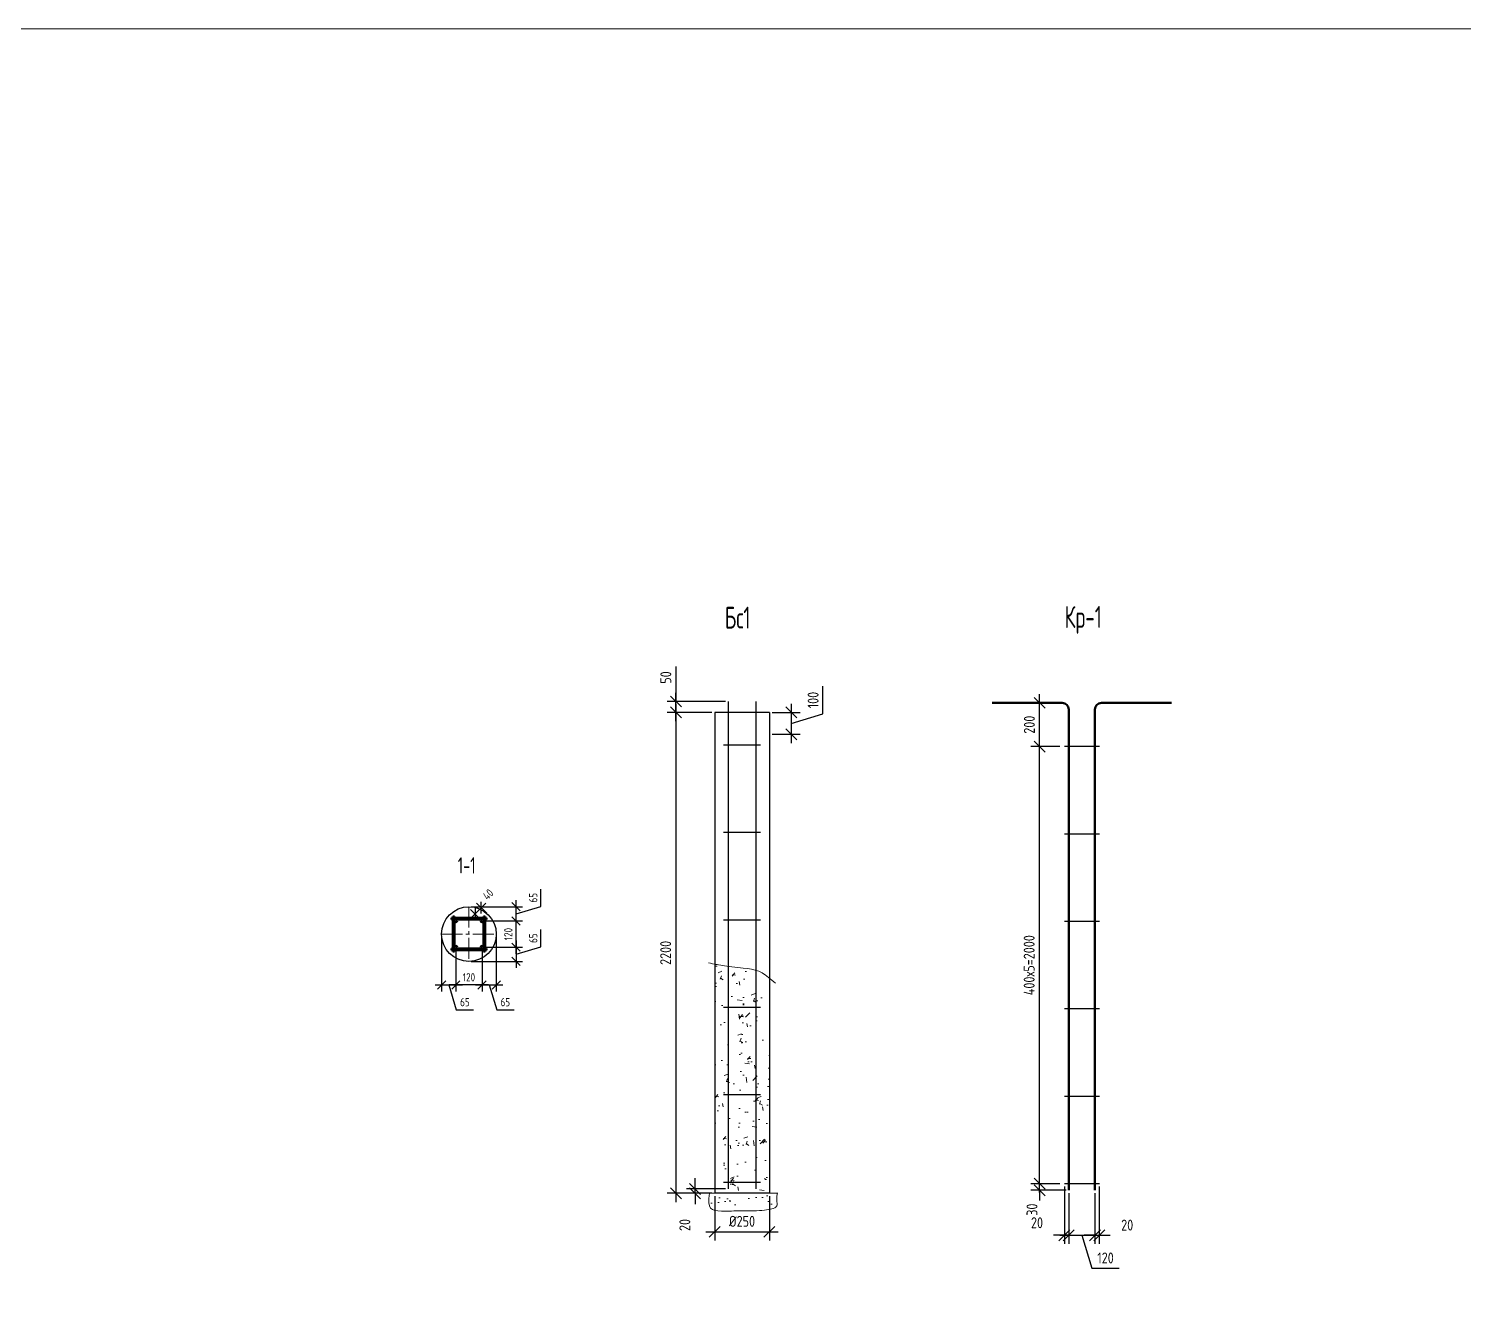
# Model space of a CAD drawing. Header units: millimetres. Extents: x -112594 to 313336, y -1917 to 255843.
# Drawn here: x -79773 to -73209, y 224478 to 230245 of the extents above; entities that cross this region are included whole.
import ezdxf
from ezdxf.lldxf.tags import DXFTag

# ---------------------------------------------------------------- set-up
doc = ezdxf.new("R2010")
doc.units = ezdxf.units.MM
doc.header["$MEASUREMENT"] = 0
doc.linetypes.add('CENTER2', pattern=[28.575, 19.05, -3.175, 3.175, -3.175])
for name, color, linetype, lineweight in [('Арматура', 1, 'Continuous', 50), ('МОНОЛИТ', 2, 'Continuous', 30), ('размерная', 5, 'Continuous', 15), ('размеры', 4, 'Continuous', 15), ('текст', 1, 'Continuous', 25), ('тонкая', 4, 'Continuous', 20), ('штриховка', 8, 'Continuous', 20)]:
    doc.layers.add(name, color=color, linetype=linetype, lineweight=lineweight)
doc.styles.add('style2', font='CS_Gost2304.shx')
doc.styles.add('ГОСТ 2.304', font='CS_Gost2304.shx')
tags = doc.linetypes.add('HIDDEN2', pattern=[4.7625, 3.175, -1.5875]).pattern_tags.tags
tags[6:7] = [DXFTag(74, 4), DXFTag(75, 0), DXFTag(340, '0'), DXFTag(46, 1.0), DXFTag(50, 0.0), DXFTag(44, 0.0), DXFTag(45, 0.0)]
tags[4:5] = [DXFTag(74, 4), DXFTag(75, 0), DXFTag(340, '0'), DXFTag(46, 1.0), DXFTag(50, 0.0), DXFTag(44, 0.0), DXFTag(45, 0.0)]
doc.dimstyles.new('СПДС', dxfattribs={"dimscale": 100, "dimtxt": 2.5, "dimasz": 2.5, "dimexe": 2, "dimexo": 0.625, "dimgap": 1, "dimtad": 1, "dimdec": 0, "dimtxsty": 'ГОСТ 2.304', "dimblk": 'OBLIQUE', "dimblk1": 'OBLIQUE', "dimblk2": 'OBLIQUE', "dimcen": 2.5, "dimdle": 2, "dimadec": 0, "dimazin": 2, "dimtfac": 0.75, "dimtdec": 4, "dimtmove": 1, "dimatfit": 3, "dimfxl": 1, "dimtfill": 1, "dimtolj": 1, "dimarcsym": 1})

# ---------------------------------------------------------------- blocks, each defined once
blk = doc.blocks.new('_Oblique')
at = {"color": 0, "linetype": 'ByBlock', "lineweight": -2}
blk.add_line((-0.5, -0.5), (0.5, 0.5), dxfattribs=at)
blk = doc.blocks.new('*D292')
at = {"layer": 'размерная', "color": 0, "lineweight": -2, "ltscale": 15, "transparency": 16777216}
for p, q in [((-76724.4, 224937.5), (-76724.4, 224987.5)), ((-76585.8, 224937.5), (-76764.4, 224937.5)), ((-76647.1, 224917.5), (-76764.4, 224917.5)), ((-76724.4, 224917.5), (-76724.4, 224937.5)), ((-76724.4, 224917.5), (-76724.4, 224867.5))]:
    blk.add_line(p, q, dxfattribs=at)
at = {"layer": 'размерная', "color": 0, "lineweight": -2, "ltscale": 15, "transparency": 16777216, "xscale": 50, "yscale": 50, "zscale": 50}
for p, rotation in [((-76724.4, 224937.5), 270), ((-76724.4, 224917.5), 90)]:
    blk.add_blockref('_Oblique', p, dxfattribs=dict(at, rotation=rotation))
at = {"layer": 'размерная', "color": 0, "ltscale": 15, "transparency": 16777216, "insert": (-76771.3, 224772.6), "char_height": 50, "attachment_point": 5, "rotation": 90, "style": 'ГОСТ 2.304', "bg_fill": 3, "box_fill_scale": 1.25, "bg_fill_color": 256, "bg_fill_true_color": 13158600, "bg_fill_transparency": 0}
blk.add_mtext('\\A1;20', dxfattribs=at)
blk = doc.blocks.new('*D293')
at = {"layer": 'размерная', "color": 0, "lineweight": -2, "ltscale": 15, "transparency": 16777216}
for p, q in [((-76647.1, 227117.5), (-76852.2, 227117.5)), ((-76812.2, 227157.5), (-76812.2, 224877.5)), ((-76647.1, 224917.5), (-76852.2, 224917.5))]:
    blk.add_line(p, q, dxfattribs=at)
at = {"layer": 'размерная', "color": 0, "lineweight": -2, "ltscale": 15, "transparency": 16777216, "xscale": 50, "yscale": 50, "zscale": 50}
for p, rotation in [((-76812.2, 227117.5), 90), ((-76812.2, 224917.5), 270)]:
    blk.add_blockref('_Oblique', p, dxfattribs=dict(at, rotation=rotation))
at = {"layer": 'размерная', "color": 0, "ltscale": 15, "transparency": 16777216, "insert": (-76859.2, 226017.5), "char_height": 50, "attachment_point": 5, "rotation": 90, "style": 'ГОСТ 2.304', "bg_fill": 3, "box_fill_scale": 1.25, "bg_fill_color": 256, "bg_fill_true_color": 13158600, "bg_fill_transparency": 0}
blk.add_mtext('\\A1;2200', dxfattribs=at)
blk = doc.blocks.new('*D294')
at = {"layer": 'размерная', "color": 0, "lineweight": -2, "ltscale": 15, "transparency": 16777216}
for p, q in [((-76812.2, 227327.3), (-76812.2, 227167.5)), ((-76812.2, 227077.5), (-76812.2, 227207.5)), ((-76585.8, 227167.5), (-76852.2, 227167.5)), ((-76647.1, 227117.5), (-76852.2, 227117.5))]:
    blk.add_line(p, q, dxfattribs=at)
at = {"layer": 'размерная', "color": 0, "lineweight": -2, "ltscale": 15, "transparency": 16777216, "xscale": 50, "yscale": 50, "zscale": 50}
for p, rotation in [((-76812.2, 227167.5), 90), ((-76812.2, 227117.5), 270)]:
    blk.add_blockref('_Oblique', p, dxfattribs=dict(at, rotation=rotation))
at = {"layer": 'размерная', "color": 0, "ltscale": 15, "transparency": 16777216, "insert": (-76858.3, 227277.3), "char_height": 50, "attachment_point": 5, "rotation": 90, "style": 'ГОСТ 2.304', "bg_fill": 3, "box_fill_scale": 1.25, "bg_fill_color": 256, "bg_fill_true_color": 13158600, "bg_fill_transparency": 0}
blk.add_mtext('\\A1;50', dxfattribs=at)
blk = doc.blocks.new('*D295')
at = {"layer": 'размерная', "color": 0, "lineweight": -2, "ltscale": 15, "transparency": 16777216}
for p, q in [((-76139.3, 227111), (-76139.3, 227237.3)), ((-76372.1, 227117.5), (-76244.3, 227117.5)), ((-76284.3, 227157.5), (-76284.3, 226977.5)), ((-76284.3, 227067.5), (-76139.3, 227111)), ((-76372.1, 227017.5), (-76244.3, 227017.5))]:
    blk.add_line(p, q, dxfattribs=at)
at = {"layer": 'размерная', "color": 0, "lineweight": -2, "ltscale": 15, "transparency": 16777216, "xscale": 50, "yscale": 50, "zscale": 50}
for p, rotation in [((-76284.3, 227117.5), 90), ((-76284.3, 227017.5), 270)]:
    blk.add_blockref('_Oblique', p, dxfattribs=dict(at, rotation=rotation))
at = {"layer": 'размерная', "color": 0, "ltscale": 15, "transparency": 16777216, "insert": (-76184.3, 227174.1), "char_height": 50, "attachment_point": 5, "rotation": 90, "style": 'ГОСТ 2.304', "bg_fill": 3, "box_fill_scale": 1.25, "bg_fill_color": 256, "bg_fill_true_color": 13158600, "bg_fill_transparency": 0}
blk.add_mtext('\\A1;100', dxfattribs=at)
blk = doc.blocks.new('*D296')
at = {"layer": 'размерная', "color": 0, "lineweight": -2, "ltscale": 15, "transparency": 16777216}
for p, q in [((-76634.6, 224905), (-76634.6, 224701.5)), ((-76384.6, 224905), (-76384.6, 224701.5)), ((-76674.6, 224741.5), (-76344.6, 224741.5))]:
    blk.add_line(p, q, dxfattribs=at)
at = {"layer": 'размерная', "color": 0, "lineweight": -2, "ltscale": 15, "transparency": 16777216, "xscale": 50, "yscale": 50, "zscale": 50, "rotation": 180}
blk.add_blockref('_Oblique', (-76634.6, 224741.5), dxfattribs=at)
at = {"layer": 'размерная', "color": 0, "lineweight": -2, "ltscale": 15, "transparency": 16777216, "xscale": 50, "yscale": 50, "zscale": 50}
blk.add_blockref('_Oblique', (-76384.6, 224741.5), dxfattribs=at)
at = {"layer": 'размерная', "color": 0, "ltscale": 15, "transparency": 16777216, "insert": (-76509.6, 224789.5), "char_height": 50, "attachment_point": 5, "style": 'ГОСТ 2.304', "bg_fill": 3, "box_fill_scale": 1.25, "bg_fill_color": 256, "bg_fill_true_color": 13158600, "bg_fill_transparency": 0}
blk.add_mtext('\\A1;{\\Q0;%%C}250', dxfattribs=at)
blk = doc.blocks.new('*D279')
at = {"layer": 'размерная', "color": 0, "lineweight": -2, "ltscale": 15, "transparency": 16777216}
for p, q in [((-77689.7, 226163.5), (-77513.8, 226163.5)), ((-77543.8, 226013.5), (-77543.8, 226193.5)), ((-77689.7, 226043.5), (-77513.8, 226043.5))]:
    blk.add_line(p, q, dxfattribs=at)
at = {"layer": 'размерная', "color": 0, "lineweight": -2, "ltscale": 15, "transparency": 16777216, "xscale": 37.5, "yscale": 37.5, "zscale": 37.5}
for p, rotation in [((-77543.8, 226163.5), 90), ((-77543.8, 226043.5), 270)]:
    blk.add_blockref('_Oblique', p, dxfattribs=dict(at, rotation=rotation))
at = {"layer": 'размерная', "color": 0, "ltscale": 15, "transparency": 16777216, "insert": (-77579, 226103.5), "char_height": 37.5, "attachment_point": 5, "rotation": 90, "style": 'ГОСТ 2.304', "bg_fill": 3, "box_fill_scale": 1.25, "bg_fill_color": 256, "bg_fill_true_color": 13158600, "bg_fill_transparency": 0}
blk.add_mtext('\\A1;120', dxfattribs=at)
blk = doc.blocks.new('*D280')
at = {"layer": 'размерная', "color": 0, "lineweight": -2, "ltscale": 15, "transparency": 16777216}
for p, q in [((-77429.5, 226230.3), (-77429.5, 226309.6)), ((-77749.7, 226228.5), (-77513.8, 226228.5)), ((-77543.8, 226133.5), (-77543.8, 226258.5)), ((-77543.8, 226196), (-77429.5, 226230.3)), ((-77689.7, 226163.5), (-77513.8, 226163.5))]:
    blk.add_line(p, q, dxfattribs=at)
at = {"layer": 'размерная', "color": 0, "lineweight": -2, "ltscale": 15, "transparency": 16777216, "xscale": 37.5, "yscale": 37.5, "zscale": 37.5, "rotation": 270}
blk.add_blockref('_Oblique', (-77543.8, 226163.5), dxfattribs=at)
at = {"layer": 'размерная', "color": 0, "ltscale": 15, "transparency": 16777216, "insert": (-77465.1, 226269.9), "char_height": 37.5, "attachment_point": 5, "rotation": 90, "style": 'ГОСТ 2.304', "bg_fill": 3, "box_fill_scale": 1.25, "bg_fill_color": 256, "bg_fill_true_color": 13158600, "bg_fill_transparency": 0}
blk.add_mtext('\\A1;65', dxfattribs=at)
at = {"layer": 'размерная', "color": 0, "lineweight": -2, "ltscale": 15, "transparency": 16777216, "xscale": 37.5, "yscale": 37.5, "zscale": 37.5, "rotation": 90}
blk.add_blockref('_Oblique', (-77543.8, 226228.5), dxfattribs=at)
blk = doc.blocks.new('*D281')
at = {"layer": 'размерная', "color": 0, "lineweight": -2, "ltscale": 15, "transparency": 16777216}
for p, q in [((-77543.8, 226073.5), (-77543.8, 225948.5)), ((-77429.5, 226045.3), (-77429.5, 226124.6)), ((-77689.7, 226043.5), (-77513.8, 226043.5)), ((-77543.8, 226011), (-77429.5, 226045.3)), ((-77749.7, 225978.5), (-77513.8, 225978.5))]:
    blk.add_line(p, q, dxfattribs=at)
at = {"layer": 'размерная', "color": 0, "lineweight": -2, "ltscale": 15, "transparency": 16777216, "xscale": 37.5, "yscale": 37.5, "zscale": 37.5, "rotation": 270}
blk.add_blockref('_Oblique', (-77543.8, 225978.5), dxfattribs=at)
at = {"layer": 'размерная', "color": 0, "ltscale": 15, "transparency": 16777216, "insert": (-77465.1, 226084.9), "char_height": 37.5, "attachment_point": 5, "rotation": 90, "style": 'ГОСТ 2.304', "bg_fill": 3, "box_fill_scale": 1.25, "bg_fill_color": 256, "bg_fill_true_color": 13158600, "bg_fill_transparency": 0}
blk.add_mtext('\\A1;65', dxfattribs=at)
at = {"layer": 'размерная', "color": 0, "lineweight": -2, "ltscale": 15, "transparency": 16777216, "xscale": 37.5, "yscale": 37.5, "zscale": 37.5, "rotation": 90}
blk.add_blockref('_Oblique', (-77543.8, 226043.5), dxfattribs=at)
blk = doc.blocks.new('*D282')
at = {"layer": 'размерная', "color": 0, "lineweight": -2, "ltscale": 15, "transparency": 16777216}
for p, q in [((-77752.2, 226174.2), (-77681.4, 226245.1)), ((-77705.7, 226170.1), (-77752.2, 226216.7)), ((-77677.3, 226198.5), (-77723.8, 226245.1))]:
    blk.add_line(p, q, dxfattribs=at)
at = {"layer": 'размерная', "color": 0, "ltscale": 15, "transparency": 16777216, "insert": (-77671.7, 226285.1), "char_height": 37.5, "attachment_point": 5, "rotation": 45, "style": 'ГОСТ 2.304', "bg_fill": 3, "box_fill_scale": 1.25, "bg_fill_color": 256, "bg_fill_true_color": 13158600, "bg_fill_transparency": 0}
blk.add_mtext('\\A1;40', dxfattribs=at)
at = {"layer": 'размерная', "color": 0, "lineweight": -2, "ltscale": 15, "transparency": 16777216, "xscale": 37.5, "yscale": 37.5, "zscale": 37.5}
for p, rotation in [((-77731, 226195.5), 224.9999999548879), ((-77702.6, 226223.8), 44.99999995488781)]:
    blk.add_blockref('_Oblique', p, dxfattribs=dict(at, rotation=rotation))
blk = doc.blocks.new('*D283')
at = {"layer": 'размерная', "color": 0, "lineweight": -2, "ltscale": 15, "transparency": 16777216}
for p, q in [((-77634, 226094.1), (-77634, 225840.7)), ((-77699, 226034.1), (-77699, 225840.7)), ((-77729, 225870.7), (-77604, 225870.7)), ((-77666.5, 225870.7), (-77632.2, 225756.4)), ((-77632.2, 225756.4), (-77552.9, 225756.4))]:
    blk.add_line(p, q, dxfattribs=at)
at = {"layer": 'размерная', "color": 0, "lineweight": -2, "ltscale": 15, "transparency": 16777216, "xscale": 37.5, "yscale": 37.5, "zscale": 37.5, "rotation": 180}
blk.add_blockref('_Oblique', (-77699, 225870.7), dxfattribs=at)
at = {"layer": 'размерная', "color": 0, "ltscale": 15, "transparency": 16777216, "insert": (-77592.6, 225792), "char_height": 37.5, "attachment_point": 5, "style": 'ГОСТ 2.304', "bg_fill": 3, "box_fill_scale": 1.25, "bg_fill_color": 256, "bg_fill_true_color": 13158600, "bg_fill_transparency": 0}
blk.add_mtext('\\A1;65', dxfattribs=at)
at = {"layer": 'размерная', "color": 0, "lineweight": -2, "ltscale": 15, "transparency": 16777216, "xscale": 37.5, "yscale": 37.5, "zscale": 37.5}
blk.add_blockref('_Oblique', (-77634, 225870.7), dxfattribs=at)
blk = doc.blocks.new('*D284')
at = {"layer": 'размерная', "color": 0, "lineweight": -2, "ltscale": 15, "transparency": 16777216}
for p, q in [((-77819, 226034.1), (-77819, 225840.7)), ((-77699, 226034.1), (-77699, 225840.7)), ((-77669, 225870.7), (-77849, 225870.7))]:
    blk.add_line(p, q, dxfattribs=at)
at = {"layer": 'размерная', "color": 0, "lineweight": -2, "ltscale": 15, "transparency": 16777216, "xscale": 37.5, "yscale": 37.5, "zscale": 37.5, "rotation": 180}
blk.add_blockref('_Oblique', (-77819, 225870.7), dxfattribs=at)
at = {"layer": 'размерная', "color": 0, "lineweight": -2, "ltscale": 15, "transparency": 16777216, "xscale": 37.5, "yscale": 37.5, "zscale": 37.5}
blk.add_blockref('_Oblique', (-77699, 225870.7), dxfattribs=at)
at = {"layer": 'размерная', "color": 0, "ltscale": 15, "transparency": 16777216, "insert": (-77759, 225905.9), "char_height": 37.5, "attachment_point": 5, "style": 'ГОСТ 2.304', "bg_fill": 3, "box_fill_scale": 1.25, "bg_fill_color": 256, "bg_fill_true_color": 13158600, "bg_fill_transparency": 0}
blk.add_mtext('\\A1;120', dxfattribs=at)
blk = doc.blocks.new('*D285')
at = {"layer": 'размерная', "color": 0, "lineweight": -2, "ltscale": 15, "transparency": 16777216}
for p, q in [((-77884, 226094.1), (-77884, 225840.7)), ((-77914, 225870.7), (-77789, 225870.7)), ((-77851.5, 225870.7), (-77817.2, 225756.4)), ((-77819, 225915.1), (-77819, 225840.7)), ((-77817.2, 225756.4), (-77737.9, 225756.4))]:
    blk.add_line(p, q, dxfattribs=at)
at = {"layer": 'размерная', "color": 0, "lineweight": -2, "ltscale": 15, "transparency": 16777216, "xscale": 37.5, "yscale": 37.5, "zscale": 37.5, "rotation": 180}
blk.add_blockref('_Oblique', (-77884, 225870.7), dxfattribs=at)
at = {"layer": 'размерная', "color": 0, "ltscale": 15, "transparency": 16777216, "insert": (-77777.6, 225792), "char_height": 37.5, "attachment_point": 5, "style": 'ГОСТ 2.304', "bg_fill": 3, "box_fill_scale": 1.25, "bg_fill_color": 256, "bg_fill_true_color": 13158600, "bg_fill_transparency": 0}
blk.add_mtext('\\A1;65', dxfattribs=at)
at = {"layer": 'размерная', "color": 0, "lineweight": -2, "ltscale": 15, "transparency": 16777216, "xscale": 37.5, "yscale": 37.5, "zscale": 37.5}
blk.add_blockref('_Oblique', (-77819, 225870.7), dxfattribs=at)
blk = doc.blocks.new('*D286')
at = {"layer": 'размерная', "color": 0, "lineweight": -2, "ltscale": 20, "transparency": 16777216}
for p, q in [((-75055.9, 224961.2), (-75188, 224961.2)), ((-75148, 224961.2), (-75148, 225011.2)), ((-75148, 224931.3), (-75148, 224961.2)), ((-75027.3, 224931.3), (-75188, 224931.3)), ((-75148, 224931.3), (-75148, 224881.3))]:
    blk.add_line(p, q, dxfattribs=at)
at = {"layer": 'размерная', "color": 0, "lineweight": -2, "ltscale": 20, "transparency": 16777216, "xscale": 50, "yscale": 50, "zscale": 50, "rotation": 270}
blk.add_blockref('_Oblique', (-75148, 224961.2), dxfattribs=at)
at = {"layer": 'размерная', "color": 0, "ltscale": 20, "transparency": 16777216, "insert": (-75182.9, 224842.7), "char_height": 50, "attachment_point": 5, "rotation": 90, "style": 'ГОСТ 2.304', "bg_fill": 3, "box_fill_scale": 1.25, "bg_fill_color": 256, "bg_fill_true_color": 13158600, "bg_fill_transparency": 0}
blk.add_mtext('\\A1;30', dxfattribs=at)
at = {"layer": 'размерная', "color": 0, "lineweight": -2, "ltscale": 20, "transparency": 16777216, "xscale": 50, "yscale": 50, "zscale": 50, "rotation": 90}
blk.add_blockref('_Oblique', (-75148, 224931.3), dxfattribs=at)
blk = doc.blocks.new('*D297')
at = {"layer": 'размерная', "color": 0, "lineweight": -2, "ltscale": 20, "transparency": 16777216}
for p, q in [((-75148, 224921.2), (-75148, 227001.2)), ((-75055.9, 226961.2), (-75188, 226961.2)), ((-75055.9, 224961.2), (-75188, 224961.2))]:
    blk.add_line(p, q, dxfattribs=at)
at = {"layer": 'размерная', "color": 0, "lineweight": -2, "ltscale": 20, "transparency": 16777216, "xscale": 50, "yscale": 50, "zscale": 50}
for p, rotation in [((-75148, 226961.2), 90), ((-75148, 224961.2), 270)]:
    blk.add_blockref('_Oblique', p, dxfattribs=dict(at, rotation=rotation))
at = {"layer": 'размерная', "color": 0, "ltscale": 20, "transparency": 16777216, "insert": (-75195.9, 225961.2), "char_height": 50, "attachment_point": 5, "rotation": 90, "style": 'ГОСТ 2.304', "bg_fill": 3, "box_fill_scale": 1.25, "bg_fill_color": 256, "bg_fill_true_color": 13158600, "bg_fill_transparency": 0}
blk.add_mtext('\\A1;400х5=2000', dxfattribs=at)
blk = doc.blocks.new('*D287')
at = {"layer": 'размерная', "color": 0, "lineweight": -2, "ltscale": 20, "transparency": 16777216}
for p, q in [((-75148, 226921.2), (-75148, 227201.3)), ((-75125.1, 227161.3), (-75188, 227161.3)), ((-75055.9, 226961.2), (-75188, 226961.2))]:
    blk.add_line(p, q, dxfattribs=at)
at = {"layer": 'размерная', "color": 0, "lineweight": -2, "ltscale": 20, "transparency": 16777216, "xscale": 50, "yscale": 50, "zscale": 50}
for p, rotation in [((-75148, 227161.3), 90), ((-75148, 226961.2), 270)]:
    blk.add_blockref('_Oblique', p, dxfattribs=dict(at, rotation=rotation))
at = {"layer": 'размерная', "color": 0, "ltscale": 20, "transparency": 16777216, "insert": (-75194.9, 227061.3), "char_height": 50, "attachment_point": 5, "rotation": 90, "style": 'ГОСТ 2.304', "bg_fill": 3, "box_fill_scale": 1.25, "bg_fill_color": 256, "bg_fill_true_color": 13158600, "bg_fill_transparency": 0}
blk.add_mtext('\\A1;200', dxfattribs=at)
blk = doc.blocks.new('*D288')
at = {"layer": 'размерная', "color": 0, "lineweight": -2, "ltscale": 20, "transparency": 16777216}
for p, q in [((-75014.8, 224918.8), (-75014.8, 224685.7)), ((-74894.8, 224918.8), (-74894.8, 224685.7)), ((-75054.8, 224725.7), (-74854.8, 224725.7)), ((-74954.8, 224725.7), (-74909.5, 224574.9)), ((-74909.5, 224574.9), (-74783.3, 224574.9))]:
    blk.add_line(p, q, dxfattribs=at)
at = {"layer": 'размерная', "color": 0, "lineweight": -2, "ltscale": 20, "transparency": 16777216, "xscale": 50, "yscale": 50, "zscale": 50, "rotation": 180}
blk.add_blockref('_Oblique', (-75014.8, 224725.7), dxfattribs=at)
at = {"layer": 'размерная', "color": 0, "lineweight": -2, "ltscale": 20, "transparency": 16777216, "xscale": 50, "yscale": 50, "zscale": 50}
blk.add_blockref('_Oblique', (-74894.8, 224725.7), dxfattribs=at)
at = {"layer": 'размерная', "color": 0, "ltscale": 20, "transparency": 16777216, "insert": (-74846.4, 224621.9), "char_height": 50, "attachment_point": 5, "style": 'ГОСТ 2.304', "bg_fill": 3, "box_fill_scale": 1.25, "bg_fill_color": 256, "bg_fill_true_color": 13158600, "bg_fill_transparency": 0}
blk.add_mtext('\\A1;120', dxfattribs=at)
blk = doc.blocks.new('*D289')
at = {"layer": 'размерная', "color": 0, "lineweight": -2, "ltscale": 20, "transparency": 16777216}
for p, q in [((-75034.8, 224948.7), (-75034.8, 224685.7)), ((-75014.8, 224918.8), (-75014.8, 224685.7)), ((-75034.8, 224725.7), (-75084.8, 224725.7)), ((-75014.8, 224725.7), (-75034.8, 224725.7)), ((-75014.8, 224725.7), (-74964.8, 224725.7))]:
    blk.add_line(p, q, dxfattribs=at)
at = {"layer": 'размерная', "color": 0, "lineweight": -2, "ltscale": 20, "transparency": 16777216, "xscale": 50, "yscale": 50, "zscale": 50}
blk.add_blockref('_Oblique', (-75034.8, 224725.7), dxfattribs=at)
at = {"layer": 'размерная', "color": 0, "lineweight": -2, "ltscale": 20, "transparency": 16777216, "xscale": 50, "yscale": 50, "zscale": 50, "rotation": 180}
blk.add_blockref('_Oblique', (-75014.8, 224725.7), dxfattribs=at)
at = {"layer": 'размерная', "color": 0, "ltscale": 20, "transparency": 16777216, "insert": (-75160, 224782.9), "char_height": 50, "attachment_point": 5, "style": 'ГОСТ 2.304', "bg_fill": 3, "box_fill_scale": 1.25, "bg_fill_color": 256, "bg_fill_true_color": 13158600, "bg_fill_transparency": 0}
blk.add_mtext('\\A1;20', dxfattribs=at)
blk = doc.blocks.new('*D290')
at = {"layer": 'размерная', "color": 0, "lineweight": -2, "ltscale": 20, "transparency": 16777216}
for p, q in [((-74894.8, 224918.8), (-74894.8, 224685.7)), ((-74874.8, 224948.7), (-74874.8, 224685.7)), ((-74894.8, 224725.7), (-74944.8, 224725.7)), ((-74894.8, 224725.7), (-74874.8, 224725.7)), ((-74874.8, 224725.7), (-74824.8, 224725.7))]:
    blk.add_line(p, q, dxfattribs=at)
at = {"layer": 'размерная', "color": 0, "lineweight": -2, "ltscale": 20, "transparency": 16777216, "xscale": 50, "yscale": 50, "zscale": 50}
blk.add_blockref('_Oblique', (-74894.8, 224725.7), dxfattribs=at)
at = {"layer": 'размерная', "color": 0, "lineweight": -2, "ltscale": 20, "transparency": 16777216, "xscale": 50, "yscale": 50, "zscale": 50, "rotation": 180}
blk.add_blockref('_Oblique', (-74874.8, 224725.7), dxfattribs=at)
at = {"layer": 'размерная', "color": 0, "ltscale": 20, "transparency": 16777216, "insert": (-74747.3, 224772.1), "char_height": 50, "attachment_point": 5, "style": 'ГОСТ 2.304', "bg_fill": 3, "box_fill_scale": 1.25, "bg_fill_color": 256, "bg_fill_true_color": 13158600, "bg_fill_transparency": 0}
blk.add_mtext('\\A1;20', dxfattribs=at)

msp = doc.modelspace()

# ---------------------------------------------------------------- linework, layer by layer
at = {"layer": 'Арматура', "lineweight": 30, "ltscale": 40}
for p, q in [((-76573.27637, 227167.52295), (-76573.27637, 225955.9509)), ((-76445.99715, 227167.52295), (-76445.99715, 225937.89669)), ((-76424.63676, 226967.52295), (-76594.63676, 226967.52295)), ((-76424.63676, 226567.52295), (-76594.63676, 226567.52295)), ((-76424.63676, 226167.52295), (-76594.63676, 226167.52295)), ((-74874.75576, 225361.19346), (-75034.75576, 225361.19346)), ((-74874.75576, 224961.19346), (-75034.75576, 224961.19346))]:
    msp.add_line(p, q, dxfattribs=at)
at = {"layer": 'Арматура', "ltscale": 100}
for p, q in [((-75044.75576, 227161.34844), (-75364.75576, 227161.34844)), ((-75014.75576, 227131.34844), (-75014.75576, 224931.34844)), ((-74894.75576, 227131.34844), (-74894.75576, 224931.34844)), ((-74864.75576, 227161.34844), (-74544.75576, 227161.34844)), ((-77839.03455, 226177.47575), (-77679.03455, 226177.47575)), ((-77839.03455, 226177.47575), (-77839.03455, 226169.47575)), ((-77839.03455, 226169.47575), (-77679.03455, 226169.47575)), ((-77833.03455, 226183.47575), (-77833.03455, 226023.47575)), ((-77833.03455, 226183.47575), (-77825.03455, 226183.47575)), ((-77825.03455, 226183.47575), (-77825.03455, 226023.47575)), ((-77839.03455, 226029.47575), (-77839.03455, 226037.47575)), ((-77833.03455, 226023.47575), (-77825.03455, 226023.47575))]:
    msp.add_line(p, q, dxfattribs=at)
for centre in [(-77819.03455, 226163.47575), (-77819.03455, 226043.47575)]:
    msp.add_circle(centre, 6, dxfattribs=at)
at = {"layer": 'Арматура', "ltscale": 15}
for centre, start, end in [((-75044.75576, 227131.34844), 0, 90), ((-74864.75576, 227131.34844), 90, 180)]:
    msp.add_arc(centre, 30, start, end, dxfattribs=at)
at = {"layer": 'МОНОЛИТ', "lineweight": 30, "ltscale": 40}
for p, q in [((-76634.63676, 227117.52295), (-76634.63676, 224917.52295)), ((-76384.63676, 227117.52295), (-76634.63676, 227117.52295)), ((-76384.63676, 227117.52295), (-76384.63676, 224917.52295)), ((-76384.63676, 224917.52295), (-76634.63676, 224917.52295))]:
    msp.add_line(p, q, dxfattribs=at)
at = {"layer": 'МОНОЛИТ', "linetype": 'HIDDEN2', "lineweight": 25, "ltscale": 40}
for p, q in [((-76573.27637, 225955.9509), (-76573.27637, 224937.52295)), ((-76445.99715, 225937.89669), (-76445.99715, 224937.52295)), ((-76424.63676, 225767.52295), (-76594.63676, 225767.52295)), ((-76424.63676, 225367.52295), (-76594.63676, 225367.52295)), ((-76424.63676, 224967.52295), (-76594.63676, 224967.52295))]:
    msp.add_line(p, q, dxfattribs=at)
at = {"layer": 'МОНОЛИТ', "lineweight": 30, "ltscale": 100}
msp.add_circle((-77759.03455, 226103.47575), 125, dxfattribs=at)
at = {"layer": 'размеры', "color": 1, "ltscale": 20}
msp.add_lwpolyline([(-62250.18699, 203442.92127), (-62250.18699, 191641.5199), (-112593.73895, 191641.5199), (-112593.73895, 230245.44666), (-62250.18699, 230245.44666), (-62250.18699, 203666.35904)], dxfattribs=at)
at = {"layer": 'размеры', "ltscale": 100}
msp.add_open_spline([(-76662.49111, 225971.6432), (-76639.31775, 225966.84786), (-76505.13225, 225942.41268), (-76441.87082, 225951.79139), (-76378.02674, 225897.57114), (-76356.78241, 225878.24753)], degree=3, knots=[80.7978005943, 80.7978005943, 80.7978005943, 80.7978005943, 124.1560729483, 298.6039811423, 380.9753168365, 380.9753168365, 380.9753168365, 380.9753168365], dxfattribs=at)
at = {"layer": 'тонкая', "linetype": 'CENTER2', "ltscale": 5}
for p, q in [((-77759.03455, 226228.47575), (-77759.03455, 225978.47575)), ((-77884.03455, 226103.47575), (-77634.03455, 226103.47575))]:
    msp.add_line(p, q, dxfattribs=at)

# ---------------------------------------------------------------- texts
at = {"layer": 'текст', "color": 0, "linetype": 'Continuous', "lineweight": 25, "ltscale": 20, "style": 'style2', "width": 0.8}
for s, p in [('Бс1', (-76588.60234, 227501.21544)), ('Кр-1', (-75033.84727, 227504.31191))]:
    msp.add_text(s, height=100, dxfattribs=at).set_placement(p)
at = {"layer": 'текст', "color": 0, "linetype": 'Continuous', "lineweight": 25, "ltscale": 15, "style": 'style2', "width": 0.8}
msp.add_text('1-1', height=75, dxfattribs=at).set_placement((-77810.19945, 226380.16351))

# ---------------------------------------------------------------- next in the draw order: dimensions: what is measured, and where the dimension line sits
at = {"layer": 'размерная', "ltscale": 15}
for base, p1, p2, override, picture, middle in [((-76284.34243, 227017.52295), (-76384.63676, 227117.52295), (-76384.63676, 227017.52295), {"dimscale": 20, "dimfxl": 800, "dimfxlon": 1, "dimtfill": 1, "dimarcsym": 1}, '*D295', (-76184.34243, 227131.02295)), ((-77543.80944, 226163.47575), (-77699.03455, 226043.47575), (-77699.03455, 226163.47575), {"dimscale": 15, "dimfxl": 800, "dimfxlon": 1, "dimtfill": 1, "dimarcsym": 1}, '*D279', (-77579.01183, 226103.47575))]:
    dim = msp.add_linear_dim(base=base, p1=p1, p2=p2, angle=90, dimstyle='СПДС', override=override, dxfattribs=at)
    dim.commit()
    dim.dimension.update_dxf_attribs({"geometry": picture, "text_midpoint": middle})
dim = msp.add_linear_dim(base=(-76724.39351, 224937.52295), p1=(-76634.63676, 224917.52295), p2=(-76573.27637, 224937.52295), angle=90, dimstyle='СПДС', override={"dimscale": 20, "dimfxl": 800, "dimfxlon": 1, "dimtfill": 1, "dimarcsym": 1}, dxfattribs=at)
dim.commit()
dim.dimension.update_dxf_attribs({"geometry": '*D292', "text_midpoint": (-76724.40845, 224772.6078), "dimtype": 160})
at = {"layer": 'размерная', "ltscale": 20}
dim = msp.add_linear_dim(base=(-75147.97777, 224961.19346), p1=(-75014.75576, 224931.34844), p2=(-75043.39537, 224961.19346), angle=90, dimstyle='СПДС', override={"dimscale": 20, "dimfxl": 800, "dimfxlon": 1, "dimtfill": 1, "dimarcsym": 1}, dxfattribs=at)
dim.commit()
dim.dimension.update_dxf_attribs({"geometry": '*D286', "text_midpoint": (-75136.83073, 224842.69423), "dimtype": 160})

# ---------------------------------------------------------------- next in the draw order: dimensions: what is measured, and where the dimension line sits
at = {"layer": 'размерная', "ltscale": 15}
for base, p1, p2, override, picture, middle in [((-76812.22233, 224917.52295), (-76634.63676, 227117.52295), (-76634.63676, 224917.52295), {"dimscale": 20, "dimfxl": 800, "dimfxlon": 1, "dimtfill": 1, "dimarcsym": 1}, '*D293', (-76859.15885, 226017.52295)), ((-77543.80944, 226228.47575), (-77699.03455, 226163.47575), (-77759.03455, 226228.47575), {"dimscale": 15, "dimfxl": 800, "dimfxlon": 1, "dimtfill": 1, "dimarcsym": 1}, '*D280', (-77465.08587, 226245.27636))]:
    dim = msp.add_linear_dim(base=base, p1=p1, p2=p2, angle=90, dimstyle='СПДС', override=override, dxfattribs=at)
    dim.commit()
    dim.dimension.update_dxf_attribs({"geometry": picture, "text_midpoint": middle})
at = {"layer": 'размерная', "ltscale": 20}
dim = msp.add_linear_dim(base=(-75147.97777, 226961.19346), p1=(-75043.39537, 224961.19346), p2=(-75043.39537, 226961.19346), angle=90, text='400х5=2000', dimstyle='СПДС', override={"dimscale": 20, "dimfxl": 800, "dimfxlon": 1, "dimtfill": 1, "dimarcsym": 1}, dxfattribs=at)
dim.commit()
dim.dimension.update_dxf_attribs({"geometry": '*D297', "text_midpoint": (-75195.94982, 225961.19346)})

# ---------------------------------------------------------------- next in the draw order: hatches: boundary and pattern name
at = {"layer": 'штриховка', "ltscale": 15}
h = msp.add_hatch(dxfattribs=at)
h.set_pattern_fill('AR-CONC', color=256)
h.set_pattern_definition([(50, (96224050.88, 182791500.72), (182.184669, -15.93908554), [19.05, -209.55]), (355, (96224050.88, 182791500.72), (-35.24342142, 191.05684524), [15.24, -167.64058417]), (100.4514447, (96224066.06, 182791499.39), (146.94124709, 175.11775191), [16.1900088, -178.0902446]), (46.1842, (96224050.88, 182791551.52), (271.0790409, -42.04232793), [28.575, -314.325]), (96.63555761, (96224073.47, 182791548.01), (237.40413405, 247.4261246), [24.28502314, -267.13560816]), (351.18415117, (96224050.88, 182791551.52), (237.40413406, 247.4261246), [22.85996707, -251.45973192]), (21, (96224076.28, 182791538.82), (151.61439127, -102.26519819), [19.05, -209.55]), (326, (96224076.28, 182791538.82), (61.80202835, 184.18796612), [15.24, -167.64]), (71.451445, (96224088.91, 182791530.3), (213.41641928, 81.92276889), [16.1900088, -178.0899376]), (37.5, (96224050.88, 182791500.72), (3.08860325, 84.555038873), [0, -165.608, 0, -170.18, 0, -168.275]), (7.5, (96224050.88, 182791500.72), (66.81966251, 100.18057482), [0, -97.028, 0, -161.798, 0, -64.135]), (327.5, (96223994.24, 182791500.72), (135.590595167, -5.728743993), [0, -63.5, 0, -198.12, 0, -262.89]), (317.5, (96223968.84, 182791500.72), (148.129181386, 25.42649103), [0, -82.55, 0, -131.572, 0, -186.69])])
h.paths.add_polyline_path([(-76634.63676, 225966.16403), (-76634.63676, 224917.52295), (-76384.63676, 224917.52295), (-76384.63676, 225923.46892)])

# ---------------------------------------------------------------- next in the draw order: linework, layer by layer
at = {"layer": 'Арматура', "lineweight": 30, "ltscale": 40}
for p, q in [((-74874.75576, 226561.19346), (-75034.75576, 226561.19346)), ((-74874.75576, 226161.19346), (-75034.75576, 226161.19346)), ((-74874.75576, 225761.19346), (-75034.75576, 225761.19346))]:
    msp.add_line(p, q, dxfattribs=at)
at = {"layer": 'Арматура', "ltscale": 100}
for p, q in [((-77685.03455, 226183.47575), (-77693.03455, 226183.47575)), ((-77679.03455, 226177.47575), (-77679.03455, 226169.47575))]:
    msp.add_line(p, q, dxfattribs=at)
msp.add_circle((-77699.03455, 226163.47575), 6, dxfattribs=at)

# ---------------------------------------------------------------- next in the draw order: dimensions: what is measured, and where the dimension line sits
at = {"layer": 'размерная', "ltscale": 15}
dim = msp.add_linear_dim(base=(-76812.22233, 227167.52295), p1=(-76634.63676, 227117.52295), p2=(-76573.27637, 227167.52295), angle=90, dimstyle='СПДС', override={"dimscale": 20, "dimfxl": 800, "dimfxlon": 1, "dimtfill": 1, "dimarcsym": 1}, dxfattribs=at)
dim.commit()
dim.dimension.update_dxf_attribs({"geometry": '*D294', "text_midpoint": (-76788.34191, 227277.3096), "dimtype": 160})
at = {"layer": 'размерная', "ltscale": 20}
dim = msp.add_linear_dim(base=(-75147.97777, 227161.34844), p1=(-75043.39537, 226961.19346), p2=(-75112.57303, 227161.34844), angle=90, dimstyle='СПДС', override={"dimscale": 20, "dimfxl": 800, "dimfxlon": 1, "dimtfill": 1, "dimarcsym": 1}, dxfattribs=at)
dim.commit()
dim.dimension.update_dxf_attribs({"geometry": '*D287', "text_midpoint": (-75194.91428, 227061.27095)})
at = {"layer": 'размерная', "ltscale": 15}
dim = msp.add_linear_dim(base=(-77543.80944, 225978.47575), p1=(-77699.03455, 226043.47575), p2=(-77759.03455, 225978.47575), angle=90, dimstyle='СПДС', override={"dimscale": 15, "dimfxl": 800, "dimfxlon": 1, "dimtfill": 1, "dimarcsym": 1}, dxfattribs=at)
dim.commit()
dim.dimension.update_dxf_attribs({"geometry": '*D281', "text_midpoint": (-77465.08587, 226060.27636)})
at = {"layer": 'размерная', "ltscale": 20}
dim = msp.add_linear_dim(base=(-74894.75576, 224725.74561), p1=(-75014.75576, 224931.34844), p2=(-74894.75576, 224931.34844), dimstyle='СПДС', override={"dimscale": 20, "dimfxl": 800, "dimfxlon": 1, "dimtfill": 1, "dimarcsym": 1}, dxfattribs=at)
dim.commit()
dim.dimension.update_dxf_attribs({"geometry": '*D288', "text_midpoint": (-74889.51289, 224621.87258)})

# ---------------------------------------------------------------- next in the draw order: linework, layer by layer
at = {"layer": 'Арматура', "lineweight": 30, "ltscale": 40}
msp.add_line((-74874.75576, 226961.19346), (-75034.75576, 226961.19346), dxfattribs=at)
at = {"layer": 'Арматура', "ltscale": 100}
for p, q in [((-77693.03455, 226183.47575), (-77693.03455, 226023.47575)), ((-77685.03455, 226183.47575), (-77685.03455, 226023.47575)), ((-77839.03455, 226037.47575), (-77679.03455, 226037.47575)), ((-77839.03455, 226029.47575), (-77679.03455, 226029.47575)), ((-77685.03455, 226023.47575), (-77693.03455, 226023.47575)), ((-77679.03455, 226029.47575), (-77679.03455, 226037.47575))]:
    msp.add_line(p, q, dxfattribs=at)
msp.add_circle((-77699.03455, 226043.47575), 6, dxfattribs=at)

# ---------------------------------------------------------------- next in the draw order: dimensions: what is measured, and where the dimension line sits
at = {"layer": 'размерная', "ltscale": 20}
dim = msp.add_linear_dim(base=(-75034.75576, 224725.74561), p1=(-75014.75576, 224931.34844), p2=(-75034.75576, 224961.19346), dimstyle='СПДС', override={"dimscale": 20, "dimfxl": 800, "dimfxlon": 1, "dimtfill": 1, "dimarcsym": 1}, dxfattribs=at)
dim.commit()
dim.dimension.update_dxf_attribs({"geometry": '*D289', "text_midpoint": (-75160.041, 224736.00985), "dimtype": 160})
at = {"layer": 'размерная', "ltscale": 15}
dim = msp.add_linear_dim(base=(-76384.63676, 224741.50423), p1=(-76634.63676, 224917.52295), p2=(-76384.63676, 224917.52295), text='{\\Q0;%%C}250', dimstyle='СПДС', override={"dimscale": 20, "dimfxl": 800, "dimfxlon": 1, "dimtfill": 1, "dimarcsym": 1}, dxfattribs=at)
dim.commit()
dim.dimension.update_dxf_attribs({"geometry": '*D296', "text_midpoint": (-76509.63676, 224789.47628)})

# ---------------------------------------------------------------- next in the draw order: hatches: boundary and pattern name
at = {"layer": 'штриховка', "ltscale": 0.5}
h = msp.add_hatch(dxfattribs=at)
h.set_pattern_fill('AR-SAND', color=256, scale=2.5)
h.set_pattern_definition([(37.5, (-1334041.82, -16253203.59), (-4.00007824, 122.35330933), [0, -96.52, 0, -107.95, 0, -103.1875]), (7.5, (-1334041.82, -16253203.59), (112.3808208, 179.2062751), [0, -52.07, 0, -86.995, 0, -33.3375]), (327.5, (-1334119.92, -16253203.59), (197.74809256, 0.3592962), [0, -31.75, 0, -114.3, 0, -149.225]), (317.5, (-1334119.92, -16253203.59), (190.8891131, 55.7323308), [0, -15.875, 0, -74.93, 0, -85.725])])
edge = h.paths.add_edge_path()
edge.add_spline(control_points=[(-76658.42876, 224917.52295), (-76653.30181, 224874.93651), (-76662.60746, 224877.94348), (-76635.46326, 224839.99739), (-76595.50173, 224839.078), (-76473.81154, 224840.65193), (-76384.63676, 224843.73279), (-76359.56273, 224850.63589), (-76351.00894, 224887.2441), (-76349.03043, 224917.52295)], knot_values=[0, 0, 0, 0, 72.0484129874, 105.2822660968, 164.020665318, 267.00424, 356.664490475, 427.5556284535, 528.5093307847, 528.5093307847, 528.5093307847, 528.5093307848], degree=3, periodic=0)
edge.add_line((-76349.03043, 224917.52295), (-76482.33826, 224920.55268))
edge.add_line((-76482.33826, 224920.55268), (-76482.33826, 224920.55268))
edge.add_line((-76482.33826, 224920.55268), (-76482.33826, 224920.7616))
edge.add_line((-76482.33826, 224920.7616), (-76658.42876, 224917.52295))

# ---------------------------------------------------------------- next in the draw order: linework, layer by layer
at = {"layer": 'тонкая', "ltscale": 100}
msp.add_line((-76658.42876, 224917.52295), (-76348.20393, 224917.52295), dxfattribs=at)
msp.add_open_spline([(-76658.42876, 224917.52295), (-76670.61852, 224844.84403), (-76642.68492, 224833.55498), (-76502.31107, 224838.4516), (-76421.89308, 224836.02167), (-76358.73623, 224847.60617), (-76350.64502, 224859.63729), (-76348.01348, 224869.03681), (-76353.59415, 224896.4727), (-76347.57489, 224920.10893)], degree=3, knots=[0, 0, 0, 0, 72.0484129874, 105.2822660968, 164.0206653181, 267.0042400002, 356.6644904751, 427.5556284536, 528.0330939514, 528.0330939514, 528.0330939514, 528.0330939514], dxfattribs=at)

# ---------------------------------------------------------------- next in the draw order: dimensions: what is measured, and where the dimension line sits
at = {"layer": 'размерная', "ltscale": 15}
dim = msp.add_linear_dim(base=(-77702.63036, 226223.84825), p1=(-77699.03455, 226163.47575), p2=(-77670.64621, 226191.8641), angle=44.999999955, dimstyle='СПДС', override={"dimscale": 15, "dimfxl": 800, "dimfxlon": 1, "dimtfill": 1, "dimarcsym": 1}, dxfattribs=at)
dim.commit()
dim.dimension.update_dxf_attribs({"geometry": '*D282', "text_midpoint": (-77647.80045, 226261.2128), "dimtype": 161})
dim = msp.add_linear_dim(base=(-77634.03455, 225870.73403), p1=(-77699.03455, 226043.47575), p2=(-77634.03455, 226103.47575), dimstyle='СПДС', override={"dimscale": 15, "dimfxl": 800, "dimfxlon": 1, "dimtfill": 1, "dimarcsym": 1}, dxfattribs=at)
dim.commit()
dim.dimension.update_dxf_attribs({"geometry": '*D283', "text_midpoint": (-77617.23394, 225792.01045)})
at = {"layer": 'размерная', "ltscale": 20}
dim = msp.add_linear_dim(base=(-74874.75576, 224725.74561), p1=(-74894.75576, 224931.34844), p2=(-74874.75576, 224961.19346), dimstyle='СПДС', override={"dimscale": 20, "dimfxl": 800, "dimfxlon": 1, "dimtfill": 1, "dimarcsym": 1}, dxfattribs=at)
dim.commit()
dim.dimension.update_dxf_attribs({"geometry": '*D290', "text_midpoint": (-74747.34602, 224725.21235), "dimtype": 160})

# ---------------------------------------------------------------- next in the draw order: dimensions: what is measured, and where the dimension line sits
at = {"layer": 'размерная', "ltscale": 15}
dim = msp.add_linear_dim(base=(-77819.03455, 225870.73403), p1=(-77699.03455, 226043.47575), p2=(-77819.03455, 226043.47575), dimstyle='СПДС', override={"dimscale": 15, "dimfxl": 800, "dimfxlon": 1, "dimtfill": 1, "dimarcsym": 1}, dxfattribs=at)
dim.commit()
dim.dimension.update_dxf_attribs({"geometry": '*D284', "text_midpoint": (-77759.03455, 225905.93642)})

# ---------------------------------------------------------------- next in the draw order: dimensions: what is measured, and where the dimension line sits
dim = msp.add_linear_dim(base=(-77819.03455, 225870.73403), p1=(-77884.03455, 226103.47575), p2=(-77819.03455, 225924.47897), dimstyle='СПДС', override={"dimscale": 15, "dimfxl": 800, "dimfxlon": 1, "dimtfill": 1, "dimarcsym": 1}, dxfattribs=at)
dim.commit()
dim.dimension.update_dxf_attribs({"geometry": '*D285', "text_midpoint": (-77802.23394, 225792.01045)})

doc.saveas('drawing.dxf')
